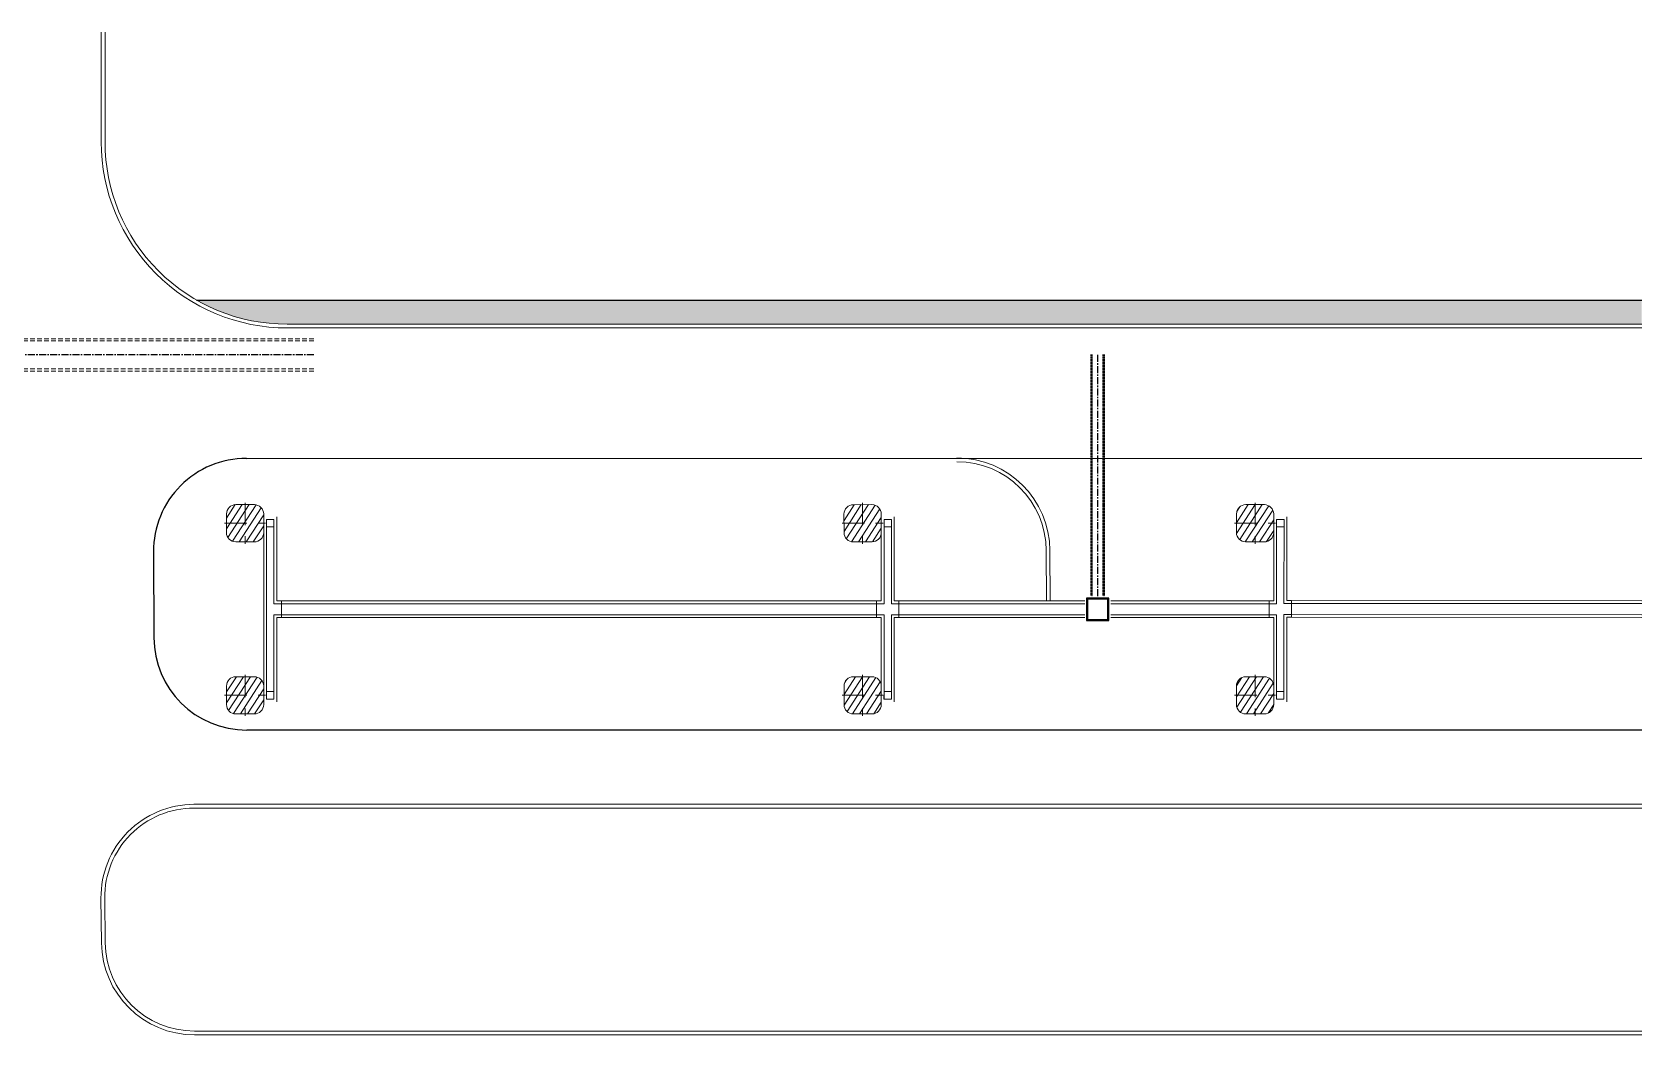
# Model space of a CAD drawing. Header units: millimetres. Extents: x -157642 to 241542, y -22875 to 31024.
# Drawn here: x 155004 to 241542, y -22875 to 31024 of the extents above; entities that cross this region are included whole.
import ezdxf

# ---------------------------------------------------------------- set-up
doc = ezdxf.new("R2010")
doc.units = ezdxf.units.MM
doc.header["$LTSCALE"] = 100
doc.header["$MEASUREMENT"] = 0
for name, pattern in [('Center', [29.999999, 12, -6, 6, -6]), ('CENTERX2', [4, 2.5, -0.5, 0.5, -0.5]), ('DASHED', [0.75, 0.5, -0.25]), ('DASHED2', [0.375, 0.25, -0.125])]:
    doc.linetypes.add(name, pattern=pattern)
for name, color, linetype in [('00-Mepduong', 3, 'Continuous'), ('con_hidden', 4, 'DASHED'), ('L1-DRAINAGE-TRANS_PIPE', 230, 'CENTERX2')]:
    doc.layers.add(name, color=color, linetype=linetype)
for name, color, linetype, lineweight in [('1', 1, 'Continuous', 18), ('3.Curb', 6, 'Continuous', 15), ('ARC_HATCH', 8, 'Continuous', 0), ('AXIS', 10, 'Center', 5), ('CON-VIEW', 90, 'Continuous', 5), ('HATCH', 8, 'Continuous', 9), ('pipe', 23, 'DASHED2', 0)]:
    doc.layers.add(name, color=color, linetype=linetype, lineweight=lineweight)
pattern_1 = [(57.08187, (-987073.74, -5727.85), (-266.52472, 172.54224), [])]

msp = doc.modelspace()

# ---------------------------------------------------------------- hatches: boundary and pattern name
at = {"layer": 'ARC_HATCH'}
h = msp.add_hatch(dxfattribs=at)
h.set_pattern_fill('ANGLE', color=256, scale=150, angle=-10.83498)
h.set_pattern_definition([(360, (-68750, -5000), (2e-07, 1047.75), [762, -285.75]), (90, (-68750, -5000), (-1047.75, 2e-07), [762, -285.75])])
h.paths.add_polyline_path([(241542, 15325), (241542, 16625), (163841, 16625, 0.130979), (168719, 15325)])
at = {"layer": 'HATCH', "ltscale": 0.5}
h = msp.add_hatch(dxfattribs=at)
h.set_pattern_fill('ANSI31', color=256, scale=100, angle=1, style=0)
h.set_pattern_definition(pattern_1)
edge = h.paths.add_edge_path()
edge.add_line((165949, 3626), (166949, 3625))
edge.add_arc((166950, 4125), 500, 269.96666, 359.96666)
edge.add_line((167450, 4125), (167450, 5125))
edge.add_arc((166950, 5125), 500, 359.96666, 449.96666)
edge.add_line((166951, 5625), (165951, 5626))
edge.add_arc((165950, 5126), 500, 89.96666, 179.96666)
edge.add_line((165450, 5126), (165450, 4126))
edge.add_arc((165950, 4126), 500, 179.96666, 269.96666)
h = msp.add_hatch(dxfattribs=at)
h.set_pattern_fill('ANSI31', color=256, scale=100, angle=1, style=0)
h.set_pattern_definition(pattern_1)
edge = h.paths.add_edge_path()
edge.add_line((199153, 3624), (200153, 3626))
edge.add_arc((200152, 4126), 500, 270.15494, 360.15494)
edge.add_line((200652, 4128), (200649, 5128))
edge.add_arc((200149, 5126), 500, 0.15494, 90.15494)
edge.add_line((200148, 5626), (199148, 5624))
edge.add_arc((199149, 5124), 500, 90.15494, 180.15494)
edge.add_line((198649, 5122), (198652, 4122))
edge.add_arc((199152, 4124), 500, 180.15494, 270.15494)
h = msp.add_hatch(dxfattribs=at)
h.set_pattern_fill('ANSI31', color=256, scale=100, angle=1, style=0)
h.set_pattern_definition(pattern_1)
edge = h.paths.add_edge_path()
edge.add_line((220251, 3626), (221251, 3625))
edge.add_arc((221251, 4125), 500, 269.96665, 359.96665)
edge.add_line((221751, 4125), (221751, 5125))
edge.add_arc((221251, 5125), 500, 359.96665, 449.96665)
edge.add_line((221252, 5625), (220252, 5626))
edge.add_arc((220251, 5126), 500, 89.96665, 179.96665)
edge.add_line((219751, 5126), (219751, 4126))
edge.add_arc((220251, 4126), 500, 179.96665, 269.96665)
h = msp.add_hatch(dxfattribs=at)
h.set_pattern_fill('ANSI31', color=256, scale=100, angle=1, style=0)
h.set_pattern_definition(pattern_1)
edge = h.paths.add_edge_path()
edge.add_line((165951, -5625), (166951, -5625))
edge.add_arc((166951, -5125), 500, 270, 360)
edge.add_line((167451, -5125), (167451, -4125))
edge.add_arc((166951, -4125), 500, 0, 90)
edge.add_line((166951, -3625), (165951, -3625))
edge.add_arc((165951, -4125), 500, 90, 180)
edge.add_line((165451, -4125), (165451, -5125))
edge.add_arc((165951, -5125), 500, 180, 270)
h = msp.add_hatch(dxfattribs=at)
h.set_pattern_fill('ANSI31', color=256, scale=100, angle=1, style=0)
h.set_pattern_definition(pattern_1)
edge = h.paths.add_edge_path()
edge.add_line((199151, -5625), (200151, -5625))
edge.add_arc((200151, -5125), 500, 270, 360)
edge.add_line((200651, -5125), (200651, -4125))
edge.add_arc((200151, -4125), 500, 0, 90)
edge.add_line((200151, -3625), (199151, -3625))
edge.add_arc((199151, -4125), 500, 90, 180)
edge.add_line((198651, -4125), (198651, -5125))
edge.add_arc((199151, -5125), 500, 180, 270)
h = msp.add_hatch(dxfattribs=at)
h.set_pattern_fill('ANSI31', color=256, scale=100, angle=1, style=0)
h.set_pattern_definition(pattern_1)
edge = h.paths.add_edge_path()
edge.add_line((220251, -5625), (221251, -5625))
edge.add_arc((221251, -5125), 500, 270, 360)
edge.add_line((221751, -5125), (221751, -4125))
edge.add_arc((221251, -4125), 500, 0, 90)
edge.add_line((221251, -3625), (220251, -3625))
edge.add_arc((220251, -4125), 500, 90, 180)
edge.add_line((219751, -4125), (219751, -5125))
edge.add_arc((220251, -5125), 500, 180, 270)

# ---------------------------------------------------------------- linework, layer by layer
at = {"ltscale": 0.8}
for points in [[(211691, -600), (212891, -600), (212891, 600), (211691, 600)], [(211741, -550), (212841, -550), (212841, 550), (211741, 550)]]:
    msp.add_lwpolyline(points, close=True, dxfattribs=at)
at = {"layer": '00-Mepduong'}
for p, q in [((163841, 16625), (241542, 16625)), ((161523, 3091), (161545, -1520)), ((241542, -6491), (166545, -6496))]:
    msp.add_line(p, q, dxfattribs=at)
msp.add_lwpolyline([(166523, 8114), (241542, 8118)], dxfattribs=at)
for centre, start, end in [((166523, 3114), 90, 180.27081), ((166545, -1496), 180.27081, 270.00034)]:
    msp.add_arc(centre, 5000, start, end, dxfattribs=at)
at = {"layer": '1', "ltscale": 0.8}
for p, q in [((167450, 4975), (167450, 450)), ((167600, 4825), (167600, 300)), ((168000, 4825), (168000, 300)), ((168150, 4975), (168150, 450)), ((200651, 4978), (200651, 452)), ((200801, 4828), (200801, 302)), ((201201, 4828), (201201, 300)), ((201351, 4978), (201351, 450)), ((221756, 4975), (221753, 450)), ((221906, 4825), (221903, 300)), ((222306, 4825), (222303, 320)), ((222456, 4974), (222453, 470)), ((167450, 450), (167451, -4975)), ((167600, 300), (167601, -4825)), ((168400, 300), (168000, 300)), ((168400, 450), (168150, 450)), ((200401, 452), (168400, 450)), ((200401, 302), (168400, 300)), ((200651, 452), (200401, 452)), ((200801, 302), (200401, 302)), ((201601, 300), (201201, 300)), ((201601, 450), (201351, 450)), ((211592, 450), (201601, 450)), ((211592, 300), (201601, 300)), ((221503, 450), (212991, 450)), ((221503, 300), (212991, 300)), ((221753, 450), (221503, 450)), ((221903, 300), (221503, 300)), ((222703, 320), (222303, 320)), ((222703, 470), (222453, 470)), ((241542, 459), (222703, 470)), ((241542, 309), (222703, 320)), ((168000, -300), (168001, -4825)), ((168400, -300), (168000, -300)), ((168150, -450), (168151, -4975)), ((168400, -450), (168150, -450)), ((200401, -298), (168400, -300)), ((200401, -448), (168400, -450)), ((200801, -298), (200401, -298)), ((200651, -448), (200401, -448)), ((200651, -448), (200651, -4975)), ((200801, -298), (200801, -4825)), ((201201, -300), (201201, -4825)), ((201601, -300), (201201, -300)), ((201351, -450), (201351, -4975)), ((201601, -450), (201351, -450)), ((211591, -300), (201601, -300)), ((211591, -450), (201601, -450)), ((221503, -300), (212991, -300)), ((221503, -450), (212991, -450)), ((221903, -300), (221503, -300)), ((221753, -450), (221503, -450)), ((221753, -450), (221750, -4974)), ((221903, -300), (221900, -4825)), ((222303, -280), (222300, -4825)), ((222703, -280), (222303, -280)), ((222453, -430), (222450, -4975)), ((222703, -430), (222453, -430)), ((241542, -291), (222703, -280)), ((241542, -441), (222703, -430))]:
    msp.add_line(p, q, dxfattribs=at)
at = {"layer": '1', "ltscale": 0.5}
for p, q in [((167600, 4825), (168000, 4825)), ((167600, 4825), (167600, 4425)), ((167600, 4425), (168000, 4425)), ((200801, 4828), (201201, 4828)), ((200801, 4828), (200801, 4428)), ((200801, 4428), (201201, 4428)), ((221906, 4825), (222306, 4825)), ((221906, 4825), (221906, 4425)), ((221906, 4425), (222306, 4425)), ((167600, -4825), (167600, -4425)), ((167600, -4425), (168000, -4425)), ((167600, -4825), (168000, -4825)), ((200800, -4825), (200801, -4425)), ((200800, -4825), (201200, -4825)), ((200801, -4425), (201201, -4425)), ((221900, -4825), (221901, -4425)), ((221900, -4825), (222300, -4825)), ((221901, -4425), (222301, -4425))]:
    msp.add_line(p, q, dxfattribs=at)
at = {"layer": '1', "ltscale": 0.8, "flags": 128}
for points in [[(168004, 4825), (168000, 4425)], [(201204, 4828), (201201, 4428)], [(222310, 4825), (222306, 4425)], [(168400, 450), (168400, -450)], [(200401, 452), (200401, -448)], [(201601, 450), (201601, -450)], [(221503, 450), (221503, -450)], [(222703, 470), (222703, -430)], [(168004, -4825), (168000, -4425)], [(201204, -4825), (201201, -4425)], [(222304, -4825), (222301, -4425)]]:
    msp.add_lwpolyline(points, dxfattribs=at)
at = {"layer": '3.Curb'}
for p, q in [((209520, 3158), (209533, 450)), ((209720, 3159), (209733, 451))]:
    msp.add_line(p, q, dxfattribs=at)
at = {"layer": '3.Curb', "flags": 128}
for points in [[(241542, 15125), (168719, 15125, -0.414214), (158719, 25125), (158719, 31024)], [(241542, 15325), (168719, 15325, -0.414214), (158919, 25125), (158919, 31024)], [(241542, -10485), (163703, -10485, 0.417258), (158703, -15537), (158728, -17927, 0.411174), (163728, -22875), (241542, -22875)], [(241542, -10685), (163703, -10685, 0.417258), (158903, -15535), (158928, -17925, 0.411174), (163728, -22675), (241542, -22675)]]:
    msp.add_lwpolyline(points, format="xyb", dxfattribs=at)
at = {"layer": '3.Curb'}
for radius, start, end in [(5000, 0.27086, 90.00004), (4800, 0.27081, 90)]:
    msp.add_arc((204720, 3135), radius, start, end, dxfattribs=at)
at = {"layer": 'AXIS'}
for p, q in [((166451, 5725), (166449, 3525)), ((199648, 5725), (199653, 3525)), ((220752, 5725), (220750, 3525)), ((165350, 4626), (167550, 4625)), ((198551, 4622), (200751, 4628)), ((219651, 4626), (221851, 4625)), ((166451, -3525), (166451, -5725)), ((199651, -3525), (199651, -5725)), ((220751, -3525), (220751, -5725)), ((165351, -4625), (167551, -4625)), ((198551, -4625), (200751, -4625)), ((219651, -4625), (221851, -4625))]:
    msp.add_line(p, q, dxfattribs=at)
at = {"layer": 'CON-VIEW', "flags": 128}
for points in [[(165949, 3626), (166949, 3625, 0.414214), (167450, 4125), (167450, 5125, 0.414214), (166951, 5625), (165951, 5626, 0.414214), (165450, 5126), (165450, 4126, 0.414214)], [(199153, 3624), (200153, 3626, 0.414214), (200652, 4128), (200649, 5128, 0.414214), (200148, 5626), (199148, 5624, 0.414214), (198649, 5122), (198652, 4122, 0.414214)], [(220251, 3626), (221251, 3625, 0.414214), (221751, 4125), (221751, 5125, 0.414214), (221252, 5625), (220252, 5626, 0.414214), (219751, 5126), (219751, 4126, 0.414214)], [(165951, -5625), (166951, -5625, 0.414214), (167451, -5125), (167451, -4125, 0.414214), (166951, -3625), (165951, -3625, 0.414214), (165451, -4125), (165451, -5125, 0.414214)], [(199151, -5625), (200151, -5625, 0.414214), (200651, -5125), (200651, -4125, 0.414214), (200151, -3625), (199151, -3625, 0.414214), (198651, -4125), (198651, -5125, 0.414214)], [(220251, -5625), (221251, -5625, 0.414214), (221751, -5125), (221751, -4125, 0.414214), (221251, -3625), (220251, -3625, 0.414214), (219751, -4125), (219751, -5125, 0.414214)]]:
    msp.add_lwpolyline(points, format="xyb", close=True, dxfattribs=at)
at = {"layer": 'con_hidden', "ltscale": 0.05}
for p, q in [((211931, 700), (211931, 13700)), ((211991, 700), (211991, 13700)), ((212591, 700), (212591, 13700)), ((212651, 700), (212651, 13700))]:
    msp.add_line(p, q, dxfattribs=at)
at = {"layer": 'L1-DRAINAGE-TRANS_PIPE', "ltscale": 1.5}
msp.add_line((212291, 700), (212291, 13700), dxfattribs=at)
msp.add_lwpolyline([(170149, 13675), (140149, 13675)], dxfattribs=at)
at = {"layer": 'pipe', "ltscale": 10}
for points in [[(170149, 14545), (140149, 14545)], [(170149, 14425), (140149, 14425)], [(170149, 12925), (140149, 12925)], [(170149, 12805), (140149, 12805)]]:
    msp.add_lwpolyline(points, dxfattribs=at)

doc.saveas('drawing.dxf')
